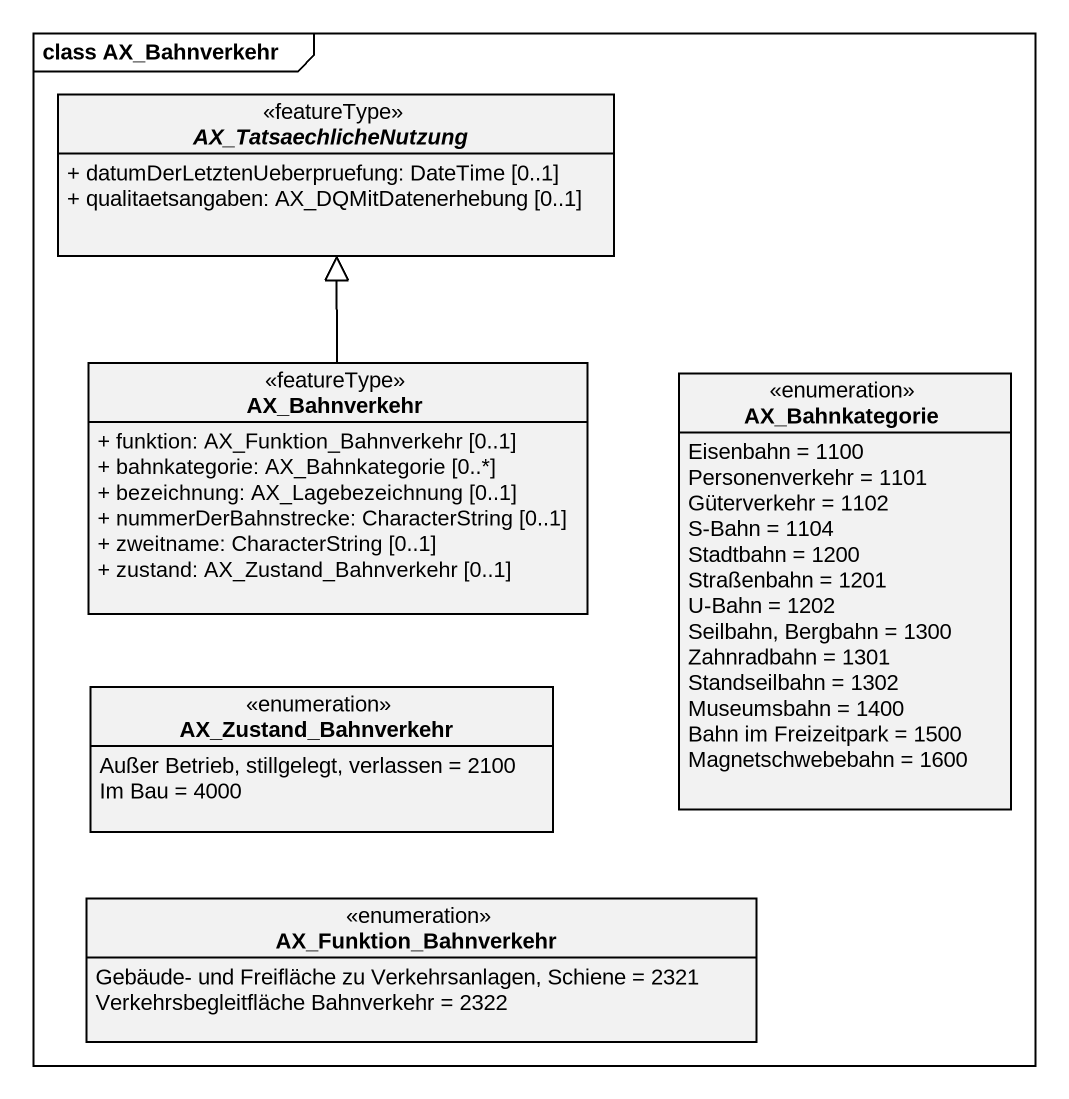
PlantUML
@startuml
mainframe class AX_Bahnverkehr
hide circle
hide empty members
skinparam classAttributeIconSize 0
abstract class AX_TatsaechlicheNutzung <<featureType>> {
  + datumDerLetztenUeberpruefung: DateTime [0..1]
  + qualitaetsangaben: AX_DQMitDatenerhebung [0..1]
}
class AX_Bahnverkehr <<featureType>> {
  + funktion: AX_Funktion_Bahnverkehr [0..1]
  + bahnkategorie: AX_Bahnkategorie [0..*]
  + bezeichnung: AX_Lagebezeichnung [0..1]
  + nummerDerBahnstrecke: CharacterString [0..1]
  + zweitname: CharacterString [0..1]
  + zustand: AX_Zustand_Bahnverkehr [0..1]
}
enum AX_Bahnkategorie {
  Eisenbahn = 1100
  Personenverkehr = 1101
  Güterverkehr = 1102
  S-Bahn = 1104
  Stadtbahn = 1200
  Straßenbahn = 1201
  U-Bahn = 1202
  Seilbahn, Bergbahn = 1300
  Zahnradbahn = 1301
  Standseilbahn = 1302
  Museumsbahn = 1400
  Bahn im Freizeitpark = 1500
  Magnetschwebebahn = 1600
}
enum AX_Zustand_Bahnverkehr {
  Außer Betrieb, stillgelegt, verlassen = 2100
  Im Bau = 4000
}
enum AX_Funktion_Bahnverkehr {
  Gebäude- und Freifläche zu Verkehrsanlagen, Schiene = 2321
  Verkehrsbegleitfläche Bahnverkehr = 2322
}
AX_Bahnverkehr -up-|> AX_TatsaechlicheNutzung
@enduml
